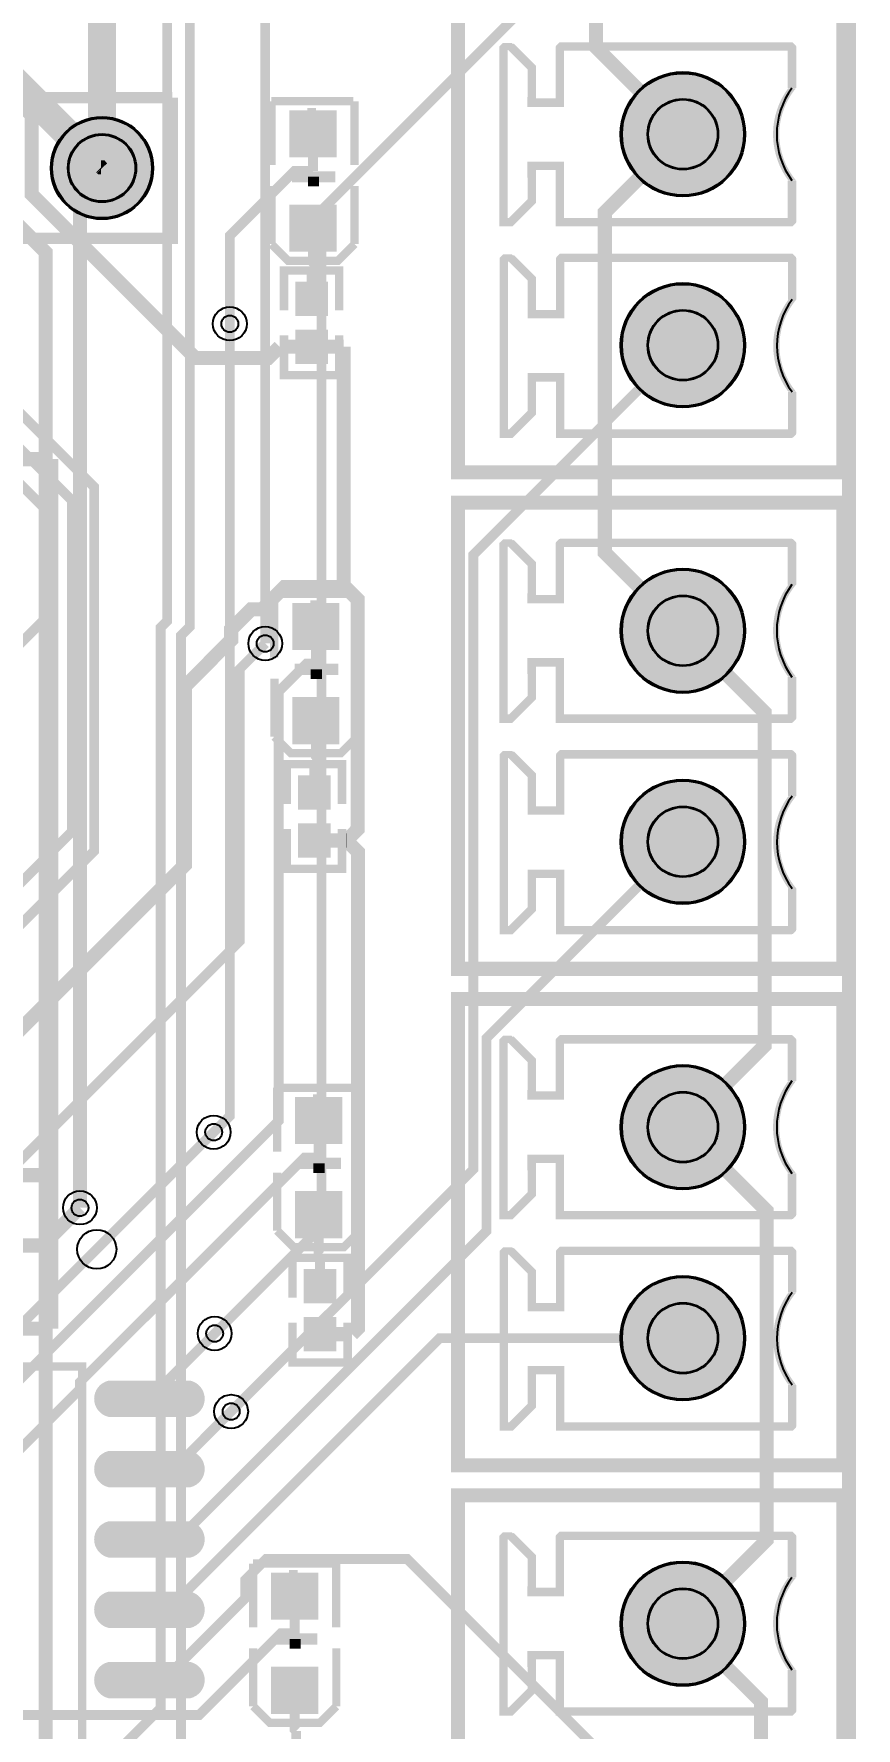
# Model space of a CAD drawing. Header units: millimetres. Extents: x -4 to 157, y 41 to 137.
# Drawn here: x 141.82 to 156.67, y 90.27 to 120.86 of the extents above; entities that cross this region are included whole.
import ezdxf

# ---------------------------------------------------------------- set-up
doc = ezdxf.new("R2010")
doc.units = ezdxf.units.MM
for name, color, linetype, true_color in [('BoardOutLine', 7, 'Continuous', 0xff00ff), ('BottomLayer', 7, 'Continuous', 0x0000ff), ('BottomSolderMaskLayer', 7, 'Continuous', 0xaa00ff), ('Document', 7, 'Continuous', 0xffffff), ('Hole', 7, 'Continuous', 0x222222), ('Multi-Layer', 7, 'Continuous', 0xc0c0c0), ('TopLayer', 7, 'Continuous', 0xff0000), ('TopPasteMaskLayer', 7, 'Continuous', 0x808080), ('TopSilkLayer', 7, 'Continuous', 0xffcc00), ('TopSolderMaskLayer', 7, 'Continuous', 0x800080)]:
    doc.layers.add(name, color=color, linetype=linetype, true_color=true_color)

msp = doc.modelspace()

# ---------------------------------------------------------------- hatches: boundary and pattern name
at = {"layer": 'BottomSolderMaskLayer'}
for points in [[(152.418, 119.051, 1), (154.669, 119.051, 1)], [(142.128, 118.44, 1), (143.979, 118.44, 1)], [(152.418, 115.241, 1), (154.669, 115.241, 1)], [(152.418, 110.085, 1), (154.669, 110.085, 1)], [(152.418, 106.275, 1), (154.669, 106.275, 1)], [(152.418, 101.12, 1), (154.669, 101.12, 1)], [(152.418, 97.31, 1), (154.669, 97.31, 1)], [(152.418, 92.154, 1), (154.669, 92.154, 1)]]:
    msp.add_hatch(color=256, dxfattribs=at).paths.add_polyline_path(points)
at = {"layer": 'Document'}
for points in [[(155.583, 120.641), (155.583, 120.651), (155.523, 120.711), (151.313, 120.711), (151.253, 120.651), (151.253, 119.691), (150.873, 119.691), (150.873, 120.281), (150.453, 120.701), (150.293, 120.701), (150.233, 120.641), (150.233, 119.051), (150.373, 119.051), (150.373, 120.571), (150.403, 120.571), (150.403, 120.571), (150.743, 120.231), (150.743, 119.611), (150.803, 119.551), (151.323, 119.551), (151.393, 119.621), (151.393, 120.571), (155.583, 120.571)], [(155.583, 119.891), (155.443, 119.891), (155.443, 120.561), (155.583, 120.561), (155.583, 119.891)], [(155.583, 119.881), (155.551, 119.841), (155.521, 119.799), (155.492, 119.757), (155.465, 119.713), (155.44, 119.668), (155.416, 119.622), (155.394, 119.576), (155.375, 119.528), (155.357, 119.48), (155.341, 119.431), (155.327, 119.382), (155.315, 119.332), (155.304, 119.281), (155.296, 119.23), (155.29, 119.179), (155.286, 119.128), (155.284, 119.077), (155.284, 119.025), (155.286, 118.974), (155.29, 118.922), (155.296, 118.871), (155.304, 118.821), (155.315, 118.77), (155.327, 118.72), (155.341, 118.671), (155.357, 118.622), (155.375, 118.574), (155.394, 118.526), (155.416, 118.479), (155.44, 118.434), (155.465, 118.389), (155.492, 118.345), (155.521, 118.303), (155.551, 118.261), (155.583, 118.221), (155.443, 118.221), (155.412, 118.265), (155.383, 118.31), (155.355, 118.356), (155.329, 118.403), (155.305, 118.452), (155.283, 118.501), (155.263, 118.551), (155.245, 118.601), (155.229, 118.653), (155.214, 118.704), (155.202, 118.757), (155.192, 118.81), (155.183, 118.863), (155.177, 118.916), (155.173, 118.97), (155.171, 119.024), (155.171, 119.078), (155.173, 119.132), (155.177, 119.185), (155.183, 119.239), (155.192, 119.292), (155.202, 119.345), (155.214, 119.397), (155.229, 119.449), (155.245, 119.5), (155.263, 119.551), (155.283, 119.601), (155.305, 119.65), (155.329, 119.698), (155.355, 119.746), (155.383, 119.792), (155.412, 119.837), (155.443, 119.881)], [(146.761, 118.867), (146.761, 119.528), (146.914, 119.528), (146.914, 118.867)], [(147.138, 119.142), (146.478, 119.142), (146.478, 119.295), (147.138, 119.295)], [(155.583, 117.461), (155.583, 117.451), (155.523, 117.391), (151.313, 117.391), (151.253, 117.451), (151.253, 118.411), (150.873, 118.411), (150.873, 117.821), (150.453, 117.401), (150.293, 117.401), (150.233, 117.461), (150.233, 119.051), (150.373, 119.051), (150.373, 117.531), (150.403, 117.531), (150.403, 117.531), (150.743, 117.871), (150.743, 118.491), (150.803, 118.551), (151.323, 118.551), (151.393, 118.481), (151.393, 117.531), (155.583, 117.531)], [(155.583, 118.211), (155.443, 118.211), (155.443, 117.541), (155.583, 117.541), (155.583, 118.211)], [(146.813, 117.013), (146.813, 117.674), (146.966, 117.674), (146.966, 117.013)], [(155.586, 116.822), (155.586, 116.832), (155.526, 116.892), (151.316, 116.892), (151.256, 116.832), (151.256, 115.872), (150.876, 115.872), (150.876, 116.462), (150.456, 116.882), (150.296, 116.882), (150.236, 116.822), (150.236, 115.232), (150.376, 115.232), (150.376, 116.752), (150.406, 116.752), (150.406, 116.752), (150.746, 116.412), (150.746, 115.792), (150.806, 115.732), (151.326, 115.732), (151.396, 115.802), (151.396, 116.752), (155.586, 116.752)], [(155.586, 116.072), (155.446, 116.072), (155.446, 116.742), (155.586, 116.742), (155.586, 116.072)], [(155.586, 116.062), (155.554, 116.021), (155.524, 115.98), (155.495, 115.937), (155.468, 115.893), (155.443, 115.849), (155.419, 115.803), (155.398, 115.756), (155.378, 115.709), (155.36, 115.661), (155.344, 115.612), (155.33, 115.562), (155.318, 115.512), (155.308, 115.462), (155.299, 115.411), (155.293, 115.36), (155.289, 115.309), (155.287, 115.257), (155.287, 115.206), (155.289, 115.154), (155.293, 115.103), (155.299, 115.052), (155.308, 115.001), (155.318, 114.951), (155.33, 114.901), (155.344, 114.851), (155.36, 114.802), (155.378, 114.754), (155.398, 114.707), (155.419, 114.66), (155.443, 114.614), (155.468, 114.57), (155.495, 114.526), (155.524, 114.483), (155.554, 114.442), (155.586, 114.402), (155.446, 114.402), (155.415, 114.446), (155.386, 114.491), (155.358, 114.537), (155.333, 114.584), (155.309, 114.632), (155.286, 114.681), (155.266, 114.731), (155.248, 114.782), (155.232, 114.833), (155.217, 114.885), (155.205, 114.938), (155.195, 114.99), (155.187, 115.044), (155.18, 115.097), (155.176, 115.151), (155.174, 115.205), (155.174, 115.258), (155.176, 115.312), (155.18, 115.366), (155.187, 115.419), (155.195, 115.473), (155.205, 115.525), (155.217, 115.578), (155.232, 115.63), (155.248, 115.681), (155.266, 115.732), (155.286, 115.782), (155.309, 115.831), (155.333, 115.879), (155.358, 115.926), (155.386, 115.972), (155.415, 116.018), (155.446, 116.062)], [(155.586, 113.642), (155.586, 113.631), (155.526, 113.572), (151.316, 113.572), (151.256, 113.631), (151.256, 114.591), (150.876, 114.591), (150.876, 114.001), (150.456, 113.581), (150.296, 113.581), (150.236, 113.642), (150.236, 115.231), (150.376, 115.232), (150.376, 113.711), (150.406, 113.711), (150.406, 113.711), (150.746, 114.051), (150.746, 114.672), (150.806, 114.731), (151.326, 114.731), (151.396, 114.661), (151.396, 113.711), (155.586, 113.711)], [(155.586, 114.391), (155.446, 114.391), (155.446, 113.721), (155.586, 113.721), (155.586, 114.391)], [(155.583, 111.675), (155.583, 111.685), (155.523, 111.745), (151.313, 111.745), (151.253, 111.685), (151.253, 110.725), (150.873, 110.725), (150.873, 111.315), (150.453, 111.735), (150.293, 111.735), (150.233, 111.675), (150.233, 110.085), (150.373, 110.085), (150.373, 111.605), (150.403, 111.605), (150.403, 111.605), (150.743, 111.265), (150.743, 110.645), (150.803, 110.585), (151.323, 110.585), (151.393, 110.655), (151.393, 111.605), (155.583, 111.605)], [(155.583, 110.925), (155.443, 110.925), (155.443, 111.595), (155.583, 111.595), (155.583, 110.925)], [(155.583, 110.915), (155.551, 110.875), (155.521, 110.834), (155.492, 110.791), (155.465, 110.747), (155.44, 110.703), (155.416, 110.657), (155.394, 110.61), (155.375, 110.563), (155.357, 110.514), (155.341, 110.466), (155.327, 110.416), (155.315, 110.366), (155.304, 110.316), (155.296, 110.265), (155.29, 110.214), (155.286, 110.163), (155.284, 110.111), (155.284, 110.06), (155.286, 110.008), (155.29, 109.957), (155.296, 109.906), (155.304, 109.855), (155.315, 109.805), (155.327, 109.755), (155.341, 109.705), (155.357, 109.656), (155.375, 109.608), (155.394, 109.561), (155.416, 109.514), (155.44, 109.468), (155.465, 109.423), (155.492, 109.38), (155.521, 109.337), (155.551, 109.296), (155.583, 109.255), (155.443, 109.255), (155.412, 109.299), (155.383, 109.344), (155.355, 109.391), (155.329, 109.438), (155.305, 109.486), (155.283, 109.535), (155.263, 109.585), (155.245, 109.636), (155.229, 109.687), (155.214, 109.739), (155.202, 109.791), (155.192, 109.844), (155.183, 109.898), (155.177, 109.951), (155.173, 110.005), (155.171, 110.058), (155.171, 110.112), (155.173, 110.166), (155.177, 110.22), (155.183, 110.273), (155.192, 110.326), (155.202, 110.379), (155.214, 110.432), (155.229, 110.484), (155.245, 110.535), (155.263, 110.586), (155.283, 110.636), (155.305, 110.685), (155.329, 110.733), (155.355, 110.78), (155.383, 110.826), (155.412, 110.871), (155.443, 110.915)], [(146.812, 109.972), (146.812, 110.632), (146.965, 110.632), (146.965, 109.972)], [(147.189, 110.247), (146.529, 110.247), (146.529, 110.4), (147.189, 110.4)], [(155.583, 108.495), (155.583, 108.485), (155.523, 108.425), (151.313, 108.425), (151.253, 108.485), (151.253, 109.445), (150.873, 109.445), (150.873, 108.855), (150.453, 108.435), (150.293, 108.435), (150.233, 108.495), (150.233, 110.085), (150.373, 110.085), (150.373, 108.565), (150.403, 108.565), (150.403, 108.565), (150.743, 108.905), (150.743, 109.525), (150.803, 109.585), (151.323, 109.585), (151.393, 109.515), (151.393, 108.565), (155.583, 108.565)], [(155.583, 109.245), (155.443, 109.245), (155.443, 108.575), (155.583, 108.575), (155.583, 109.245)], [(146.864, 108.118), (146.864, 108.779), (147.017, 108.779), (147.017, 108.118)], [(155.586, 107.856), (155.586, 107.866), (155.526, 107.926), (151.316, 107.926), (151.256, 107.866), (151.256, 106.906), (150.876, 106.906), (150.876, 107.496), (150.456, 107.916), (150.296, 107.916), (150.236, 107.856), (150.236, 106.266), (150.376, 106.266), (150.376, 107.786), (150.406, 107.786), (150.406, 107.786), (150.746, 107.446), (150.746, 106.826), (150.806, 106.766), (151.326, 106.766), (151.396, 106.836), (151.396, 107.786), (155.586, 107.786)], [(155.586, 107.106), (155.446, 107.106), (155.446, 107.776), (155.586, 107.776), (155.586, 107.106)], [(155.586, 107.096), (155.554, 107.056), (155.524, 107.014), (155.495, 106.972), (155.468, 106.928), (155.443, 106.883), (155.419, 106.837), (155.398, 106.791), (155.378, 106.743), (155.36, 106.695), (155.344, 106.646), (155.33, 106.597), (155.318, 106.547), (155.308, 106.496), (155.299, 106.446), (155.293, 106.394), (155.289, 106.343), (155.287, 106.292), (155.287, 106.24), (155.289, 106.189), (155.293, 106.138), (155.299, 106.087), (155.308, 106.036), (155.318, 105.985), (155.33, 105.935), (155.344, 105.886), (155.36, 105.837), (155.378, 105.789), (155.398, 105.741), (155.419, 105.695), (155.443, 105.649), (155.468, 105.604), (155.495, 105.56), (155.524, 105.518), (155.554, 105.476), (155.586, 105.436), (155.446, 105.436), (155.415, 105.48), (155.386, 105.525), (155.358, 105.571), (155.333, 105.619), (155.309, 105.667), (155.286, 105.716), (155.266, 105.766), (155.248, 105.817), (155.232, 105.868), (155.217, 105.92), (155.205, 105.972), (155.195, 106.025), (155.187, 106.078), (155.18, 106.132), (155.176, 106.185), (155.174, 106.239), (155.174, 106.293), (155.176, 106.347), (155.18, 106.4), (155.187, 106.454), (155.195, 106.507), (155.205, 106.56), (155.217, 106.612), (155.232, 106.664), (155.248, 106.716), (155.266, 106.766), (155.286, 106.816), (155.309, 106.865), (155.333, 106.914), (155.358, 106.961), (155.386, 107.007), (155.415, 107.052), (155.446, 107.096)], [(155.586, 104.676), (155.586, 104.666), (155.526, 104.606), (151.316, 104.606), (151.256, 104.666), (151.256, 105.626), (150.876, 105.626), (150.876, 105.036), (150.456, 104.616), (150.296, 104.616), (150.236, 104.676), (150.236, 106.266), (150.376, 106.266), (150.376, 104.746), (150.406, 104.746), (150.406, 104.746), (150.746, 105.086), (150.746, 105.706), (150.806, 105.766), (151.326, 105.766), (151.396, 105.696), (151.396, 104.746), (155.586, 104.746)], [(155.586, 105.426), (155.446, 105.426), (155.446, 104.756), (155.586, 104.756), (155.586, 105.426)], [(155.583, 102.71), (155.583, 102.72), (155.523, 102.78), (151.313, 102.78), (151.253, 102.72), (151.253, 101.76), (150.873, 101.76), (150.873, 102.35), (150.453, 102.77), (150.293, 102.77), (150.233, 102.71), (150.233, 101.12), (150.373, 101.12), (150.373, 102.64), (150.403, 102.64), (150.403, 102.64), (150.743, 102.3), (150.743, 101.68), (150.803, 101.62), (151.323, 101.62), (151.393, 101.69), (151.393, 102.64), (155.583, 102.64)], [(155.583, 101.96), (155.443, 101.96), (155.443, 102.63), (155.583, 102.63), (155.583, 101.96)], [(155.583, 101.95), (155.551, 101.91), (155.521, 101.868), (155.492, 101.826), (155.465, 101.782), (155.44, 101.737), (155.416, 101.691), (155.394, 101.645), (155.375, 101.597), (155.357, 101.549), (155.341, 101.5), (155.327, 101.451), (155.315, 101.401), (155.304, 101.35), (155.296, 101.299), (155.29, 101.248), (155.286, 101.197), (155.284, 101.146), (155.284, 101.094), (155.286, 101.043), (155.29, 100.992), (155.296, 100.94), (155.304, 100.89), (155.315, 100.839), (155.327, 100.789), (155.341, 100.74), (155.357, 100.691), (155.375, 100.643), (155.394, 100.595), (155.416, 100.549), (155.44, 100.503), (155.465, 100.458), (155.492, 100.414), (155.521, 100.372), (155.551, 100.33), (155.583, 100.29), (155.443, 100.29), (155.412, 100.334), (155.383, 100.379), (155.355, 100.425), (155.329, 100.473), (155.305, 100.521), (155.283, 100.57), (155.263, 100.62), (155.245, 100.67), (155.229, 100.722), (155.214, 100.774), (155.202, 100.826), (155.192, 100.879), (155.183, 100.932), (155.177, 100.986), (155.173, 101.039), (155.171, 101.093), (155.171, 101.147), (155.173, 101.201), (155.177, 101.254), (155.183, 101.308), (155.192, 101.361), (155.202, 101.414), (155.214, 101.466), (155.229, 101.518), (155.245, 101.57), (155.263, 101.62), (155.283, 101.67), (155.305, 101.719), (155.329, 101.767), (155.355, 101.815), (155.383, 101.861), (155.412, 101.906), (155.443, 101.95)], [(146.863, 101.052), (146.863, 101.712), (147.015, 101.712), (147.015, 101.052)], [(147.24, 101.327), (146.579, 101.327), (146.579, 101.479), (147.24, 101.479)], [(155.583, 99.53), (155.583, 99.52), (155.523, 99.46), (151.313, 99.46), (151.253, 99.52), (151.253, 100.48), (150.873, 100.48), (150.873, 99.89), (150.453, 99.47), (150.293, 99.47), (150.233, 99.53), (150.233, 101.12), (150.373, 101.12), (150.373, 99.6), (150.403, 99.6), (150.403, 99.6), (150.743, 99.94), (150.743, 100.56), (150.803, 100.62), (151.323, 100.62), (151.393, 100.55), (151.393, 99.6), (155.583, 99.6)], [(155.583, 100.28), (155.443, 100.28), (155.443, 99.61), (155.583, 99.61), (155.583, 100.28)], [(146.915, 99.198), (146.915, 99.858), (147.067, 99.858), (147.067, 99.198)], [(155.586, 98.891), (155.586, 98.901), (155.526, 98.961), (151.316, 98.961), (151.256, 98.901), (151.256, 97.941), (150.876, 97.941), (150.876, 98.531), (150.456, 98.951), (150.296, 98.951), (150.236, 98.891), (150.236, 97.301), (150.376, 97.301), (150.376, 98.821), (150.406, 98.821), (150.406, 98.821), (150.746, 98.481), (150.746, 97.861), (150.806, 97.801), (151.326, 97.801), (151.396, 97.871), (151.396, 98.821), (155.586, 98.821)], [(155.586, 98.141), (155.446, 98.141), (155.446, 98.811), (155.586, 98.811), (155.586, 98.141)], [(155.586, 98.131), (155.554, 98.09), (155.524, 98.049), (155.495, 98.006), (155.468, 97.963), (155.443, 97.918), (155.419, 97.872), (155.398, 97.825), (155.378, 97.778), (155.36, 97.73), (155.344, 97.681), (155.33, 97.631), (155.318, 97.581), (155.308, 97.531), (155.299, 97.48), (155.293, 97.429), (155.289, 97.378), (155.287, 97.326), (155.287, 97.275), (155.289, 97.224), (155.293, 97.172), (155.299, 97.121), (155.308, 97.07), (155.318, 97.02), (155.33, 96.97), (155.344, 96.92), (155.36, 96.872), (155.378, 96.823), (155.398, 96.776), (155.419, 96.729), (155.443, 96.684), (155.468, 96.639), (155.495, 96.595), (155.524, 96.552), (155.554, 96.511), (155.586, 96.471), (155.446, 96.471), (155.415, 96.515), (155.386, 96.56), (155.358, 96.606), (155.333, 96.653), (155.309, 96.701), (155.286, 96.751), (155.266, 96.8), (155.248, 96.851), (155.232, 96.902), (155.217, 96.954), (155.205, 97.007), (155.195, 97.06), (155.187, 97.113), (155.18, 97.166), (155.176, 97.22), (155.174, 97.274), (155.174, 97.328), (155.176, 97.381), (155.18, 97.435), (155.187, 97.489), (155.195, 97.542), (155.205, 97.595), (155.217, 97.647), (155.232, 97.699), (155.248, 97.75), (155.266, 97.801), (155.286, 97.851), (155.309, 97.9), (155.333, 97.948), (155.358, 97.995), (155.386, 98.042), (155.415, 98.087), (155.446, 98.131)], [(155.586, 95.711), (155.586, 95.701), (155.526, 95.641), (151.316, 95.641), (151.256, 95.701), (151.256, 96.661), (150.876, 96.661), (150.876, 96.071), (150.456, 95.651), (150.296, 95.651), (150.236, 95.711), (150.236, 97.301), (150.376, 97.301), (150.376, 95.781), (150.406, 95.781), (150.406, 95.781), (150.746, 96.121), (150.746, 96.741), (150.806, 96.801), (151.326, 96.801), (151.396, 96.731), (151.396, 95.781), (155.586, 95.781)], [(155.586, 96.461), (155.446, 96.461), (155.446, 95.791), (155.586, 95.791), (155.586, 96.461)], [(155.583, 93.745), (155.583, 93.755), (155.523, 93.815), (151.313, 93.815), (151.253, 93.755), (151.253, 92.795), (150.873, 92.795), (150.873, 93.385), (150.453, 93.805), (150.293, 93.805), (150.233, 93.745), (150.233, 92.155), (150.373, 92.155), (150.373, 93.675), (150.403, 93.675), (150.403, 93.675), (150.743, 93.335), (150.743, 92.715), (150.803, 92.655), (151.323, 92.655), (151.393, 92.725), (151.393, 93.675), (155.583, 93.675)], [(155.583, 92.995), (155.443, 92.995), (155.443, 93.665), (155.583, 93.665), (155.583, 92.995)], [(146.431, 92.461), (146.431, 93.122), (146.584, 93.122), (146.584, 92.461)], [(146.808, 92.736), (146.148, 92.736), (146.148, 92.889), (146.808, 92.889)], [(155.583, 92.985), (155.551, 92.944), (155.521, 92.903), (155.492, 92.86), (155.465, 92.816), (155.44, 92.772), (155.416, 92.726), (155.394, 92.679), (155.375, 92.632), (155.357, 92.584), (155.341, 92.535), (155.327, 92.485), (155.315, 92.435), (155.304, 92.385), (155.296, 92.334), (155.29, 92.283), (155.286, 92.232), (155.284, 92.18), (155.284, 92.129), (155.286, 92.077), (155.29, 92.026), (155.296, 91.975), (155.304, 91.924), (155.315, 91.874), (155.327, 91.824), (155.341, 91.774), (155.357, 91.725), (155.375, 91.677), (155.394, 91.63), (155.416, 91.583), (155.44, 91.537), (155.465, 91.493), (155.492, 91.449), (155.521, 91.406), (155.551, 91.365), (155.583, 91.325), (155.443, 91.325), (155.412, 91.369), (155.383, 91.414), (155.355, 91.46), (155.329, 91.507), (155.305, 91.555), (155.283, 91.604), (155.263, 91.654), (155.245, 91.705), (155.229, 91.756), (155.214, 91.808), (155.202, 91.861), (155.192, 91.913), (155.183, 91.967), (155.177, 92.02), (155.173, 92.074), (155.171, 92.128), (155.171, 92.181), (155.173, 92.235), (155.177, 92.289), (155.183, 92.342), (155.192, 92.396), (155.202, 92.448), (155.214, 92.501), (155.229, 92.553), (155.245, 92.604), (155.263, 92.655), (155.283, 92.705), (155.305, 92.754), (155.329, 92.802), (155.355, 92.849), (155.383, 92.895), (155.412, 92.941), (155.443, 92.985)], [(155.583, 90.565), (155.583, 90.554), (155.523, 90.495), (151.313, 90.495), (151.253, 90.554), (151.253, 91.514), (150.873, 91.514), (150.873, 90.924), (150.453, 90.504), (150.293, 90.504), (150.233, 90.565), (150.233, 92.154), (150.373, 92.155), (150.373, 90.634), (150.403, 90.634), (150.403, 90.634), (150.743, 90.974), (150.743, 91.594), (150.803, 91.654), (151.323, 91.654), (151.393, 91.584), (151.393, 90.634), (155.583, 90.634)], [(146.483, 90.608), (146.483, 91.268), (146.636, 91.268), (146.636, 90.608)], [(155.583, 91.314), (155.443, 91.314), (155.443, 90.644), (155.583, 90.644), (155.583, 91.314)]]:
    msp.add_hatch(color=256, dxfattribs=at).paths.add_polyline_path(points)
at = {"layer": 'Multi-Layer'}
for points in [[(152.443, 119.051, 1), (154.643, 119.051, 1)], [(142.153, 118.44, 1), (143.953, 118.44, 1)], [(152.443, 115.241, 1), (154.643, 115.241, 1)], [(152.443, 110.085, 1), (154.643, 110.085, 1)], [(152.443, 106.275, 1), (154.643, 106.275, 1)], [(152.443, 101.12, 1), (154.643, 101.12, 1)], [(152.443, 97.31, 1), (154.643, 97.31, 1)], [(152.443, 92.154, 1), (154.643, 92.154, 1)]]:
    msp.add_hatch(color=256, dxfattribs=at).paths.add_polyline_path(points)
at = {"layer": 'TopLayer'}
for points in [[(147.263, 118.658), (146.463, 118.658), (146.463, 119.458), (147.263, 119.458)], [(147.263, 116.956), (146.463, 116.956), (146.463, 117.756), (147.263, 117.756)], [(147.108, 115.796), (146.568, 115.796), (146.568, 116.362), (147.108, 116.362)], [(147.108, 115.496), (146.568, 115.496), (146.568, 114.931), (147.108, 114.931)], [(147.314, 109.763), (146.514, 109.763), (146.514, 110.563), (147.314, 110.563)], [(147.314, 108.061), (146.514, 108.061), (146.514, 108.861), (147.314, 108.861)], [(147.158, 106.881), (146.618, 106.881), (146.618, 107.447), (147.158, 107.447)], [(147.158, 106.581), (146.618, 106.581), (146.618, 106.015), (147.158, 106.015)], [(147.365, 100.842), (146.565, 100.842), (146.565, 101.642), (147.365, 101.642)], [(147.365, 99.14), (146.565, 99.14), (146.565, 99.94), (147.365, 99.94)], [(147.26, 97.966), (146.72, 97.966), (146.72, 98.531), (147.26, 98.531)], [(147.26, 97.666), (146.72, 97.666), (146.72, 97.1), (147.26, 97.1)], [(144.594, 96.516, -0.785398), (144.594, 95.914), (143.225, 95.914, -0.785398), (143.225, 96.516)], [(144.594, 95.246, -0.785398), (144.594, 94.644), (143.225, 94.644, -0.785398), (143.225, 95.246)], [(144.594, 93.976, -0.785398), (144.594, 93.374), (143.225, 93.374, -0.785398), (143.225, 93.976)], [(146.933, 92.252), (146.133, 92.252), (146.133, 93.052), (146.933, 93.052)], [(144.594, 92.706, -0.785398), (144.594, 92.104), (143.225, 92.104, -0.785398), (143.225, 92.706)], [(144.594, 91.436, -0.785398), (144.594, 90.834), (143.225, 90.834, -0.785398), (143.225, 91.436)], [(146.933, 90.55), (146.133, 90.55), (146.133, 91.35), (146.933, 91.35)]]:
    msp.add_hatch(color=256, dxfattribs=at).paths.add_polyline_path(points)
at = {"layer": 'TopPasteMaskLayer'}
for points in [[(147.263, 118.658), (146.463, 118.658), (146.463, 119.458), (147.263, 119.458)], [(147.263, 116.956), (146.463, 116.956), (146.463, 117.756), (147.263, 117.756)], [(147.068, 115.781), (146.608, 115.781), (146.568, 115.821), (146.568, 116.322), (146.608, 116.362), (147.068, 116.362), (147.108, 116.322), (147.108, 115.821)], [(147.068, 115.511), (146.608, 115.511), (146.568, 115.471), (146.568, 114.971), (146.608, 114.931), (147.068, 114.931), (147.108, 114.971), (147.108, 115.471)], [(147.314, 109.763), (146.514, 109.763), (146.514, 110.563), (147.314, 110.563)], [(147.314, 108.061), (146.514, 108.061), (146.514, 108.861), (147.314, 108.861)], [(147.118, 106.866), (146.658, 106.866), (146.618, 106.906), (146.618, 107.407), (146.658, 107.447), (147.118, 107.447), (147.158, 107.407), (147.158, 106.906)], [(147.118, 106.596), (146.658, 106.596), (146.618, 106.556), (146.618, 106.055), (146.658, 106.015), (147.118, 106.015), (147.158, 106.055), (147.158, 106.556)], [(147.365, 100.842), (146.565, 100.842), (146.565, 101.642), (147.365, 101.642)], [(147.365, 99.14), (146.565, 99.14), (146.565, 99.94), (147.365, 99.94)], [(147.22, 97.951), (146.76, 97.951), (146.72, 97.991), (146.72, 98.491), (146.76, 98.531), (147.22, 98.531), (147.26, 98.491), (147.26, 97.991)], [(147.22, 97.681), (146.76, 97.681), (146.72, 97.641), (146.72, 97.14), (146.76, 97.1), (147.22, 97.1), (147.26, 97.14), (147.26, 97.641)], [(144.594, 96.516, -0.785398), (144.594, 95.914), (143.225, 95.914, -0.785398), (143.225, 96.516)], [(144.594, 95.246, -0.785398), (144.594, 94.644), (143.225, 94.644, -0.785398), (143.225, 95.246)], [(144.594, 93.976, -0.785398), (144.594, 93.374), (143.225, 93.374, -0.785398), (143.225, 93.976)], [(146.933, 92.252), (146.133, 92.252), (146.133, 93.052), (146.933, 93.052)], [(144.594, 92.706, -0.785398), (144.594, 92.104), (143.225, 92.104, -0.785398), (143.225, 92.706)], [(144.594, 91.436, -0.785398), (144.594, 90.834), (143.225, 90.834, -0.785398), (143.225, 91.436)], [(146.933, 90.55), (146.133, 90.55), (146.133, 91.35), (146.933, 91.35)]]:
    msp.add_hatch(color=256, dxfattribs=at).paths.add_polyline_path(points)
at = {"layer": 'TopSolderMaskLayer'}
for points in [[(152.418, 119.051, 1), (154.669, 119.051, 1)], [(142.128, 118.44, 1), (143.979, 118.44, 1)], [(147.288, 118.632), (146.438, 118.632), (146.438, 119.483), (147.288, 119.483)], [(147.288, 116.93), (146.438, 116.93), (146.438, 117.781), (147.288, 117.781)], [(147.132, 115.77), (146.543, 115.77), (146.543, 116.389), (147.132, 116.389)], [(152.418, 115.241, 1), (154.669, 115.241, 1)], [(147.132, 115.523), (146.543, 115.523), (146.543, 114.904), (147.132, 114.904)], [(152.418, 110.085, 1), (154.669, 110.085, 1)], [(147.339, 109.737), (146.488, 109.737), (146.488, 110.588), (147.339, 110.588)], [(147.339, 108.035), (146.488, 108.035), (146.488, 108.886), (147.339, 108.886)], [(147.183, 106.854), (146.594, 106.854), (146.594, 107.473), (147.183, 107.473)], [(152.418, 106.275, 1), (154.669, 106.275, 1)], [(147.183, 106.608), (146.594, 106.608), (146.594, 105.989), (147.183, 105.989)], [(152.418, 101.12, 1), (154.669, 101.12, 1)], [(147.39, 100.817), (146.539, 100.817), (146.539, 101.667), (147.39, 101.667)], [(147.39, 99.115), (146.539, 99.115), (146.539, 99.966), (147.39, 99.966)], [(147.284, 97.939), (146.696, 97.939), (146.696, 98.558), (147.284, 98.558)], [(152.418, 97.31, 1), (154.669, 97.31, 1)], [(147.284, 97.692), (146.696, 97.692), (146.696, 97.073), (147.284, 97.073)], [(144.651, 96.542, -0.785398), (144.651, 95.889), (143.167, 95.889, -0.785398), (143.167, 96.542)], [(144.651, 95.272, -0.785398), (144.651, 94.619), (143.167, 94.619, -0.785398), (143.167, 95.272)], [(144.651, 94.002, -0.785398), (144.651, 93.349), (143.167, 93.349, -0.785398), (143.167, 94.002)], [(146.958, 92.226), (146.107, 92.226), (146.107, 93.077), (146.958, 93.077)], [(152.418, 92.154, 1), (154.669, 92.154, 1)], [(144.651, 92.732, -0.785398), (144.651, 92.079), (143.167, 92.079, -0.785398), (143.167, 92.732)], [(144.651, 91.462, -0.785398), (144.651, 90.809), (143.167, 90.809, -0.785398), (143.167, 91.462)], [(146.958, 90.525), (146.107, 90.525), (146.107, 91.375), (146.958, 91.375)]]:
    msp.add_hatch(color=256, dxfattribs=at).paths.add_polyline_path(points)

# ---------------------------------------------------------------- linework, layer by layer
at = {"layer": 'BoardOutLine', "const_width": 0.254}
msp.add_lwpolyline([(100.543, 129.052), (100.543, 136.552), (-3.457, 136.552), (-3.457, 41.552), (156.543, 41.552), (156.543, 136.552), (125.543, 136.552), (125.543, 129.052), (100.543, 129.052)], close=True, dxfattribs=at)
at = {"layer": 'BottomLayer'}
for points, const_width in [([(138.125, 133.299), (139.515, 134.689), (142.528, 134.689), (143.932, 133.285), (143.932, 126.124), (144.23, 125.826), (144.23, 110.261), (144.113, 110.144), (144.113, 90.629), (142.439, 88.955)], 0.178), ([(144.509, 126.772), (144.638, 126.643), (144.638, 110.158), (144.478, 109.999), (144.478, 86.87), (147.57, 83.778)], 0.178), ([(145.639, 126.389), (146, 126.027), (146, 109.855)], 0.178), ([(153.543, 124.206), (147.015, 117.678), (147.015, 99.322), (145.087, 97.394)], 0.178), ([(143.053, 118.44), (143.053, 122.581)], 0.508), ([(143.053, 118.44), (143.053, 122.581)], 0.254), ([(88.239, 114.198), (94.031, 108.406), (124.485, 108.406), (136.525, 120.446), (141.046, 120.446), (143.053, 118.439)], 0.508), ([(88.239, 114.198), (94.03, 108.406), (124.485, 108.406), (136.525, 120.446), (141.046, 120.446), (143.037, 118.455)], 0.254), ([(153.543, 70.229), (155.253, 71.938), (155.253, 74.894), (141.805, 88.342), (141.805, 89.346), (142.037, 89.578), (142.037, 116.917), (140.513, 118.44)], 0.254), ([(142.654, 99.665), (142.654, 118.041), (143.053, 118.44)], 0.254), ([(143.037, 118.455), (143.039, 118.455), (143.053, 118.44)], 0.254), ([(143.037, 118.455), (143.053, 118.439)], 0.254), ([(145.36, 115.629), (145.36, 101.32), (145.07, 101.029)], 0.178), ([(153.543, 115.241), (149.757, 111.454), (149.757, 100.358), (145.384, 95.986)], 0.178), ([(153.543, 110.085), (155.021, 108.608), (155.021, 102.597), (153.543, 101.12)], 0.254), ([(153.543, 92.154), (155.055, 93.666), (155.055, 99.609), (153.543, 101.12)], 0.254), ([(153.543, 83.189), (154.954, 84.6), (154.954, 90.744), (153.543, 92.154)], 0.254)]:
    msp.add_lwpolyline(points, dxfattribs=dict(at, const_width=const_width))
at = {"layer": 'BottomSolderMaskLayer'}
for centre, radius in [((153.543, 119.051), 1.125), ((153.543, 119.051), 0.639), ((143.053, 118.44), 0.925), ((143.053, 118.44), 0.617), ((153.543, 115.241), 1.125), ((153.543, 115.241), 0.639), ((153.543, 110.085), 1.125), ((153.543, 110.085), 0.639), ((153.543, 106.275), 1.125), ((153.543, 106.275), 0.639), ((153.543, 101.12), 1.125), ((153.543, 101.12), 0.639), ((153.543, 97.31), 1.125), ((153.543, 97.31), 0.639), ((153.543, 92.154), 1.125), ((153.543, 92.155), 0.639)]:
    msp.add_circle(centre, radius, dxfattribs=at)
at = {"layer": 'Hole'}
for centre in [(145.361, 115.629), (146, 109.855), (145.07, 101.029), (142.654, 99.665), (145.087, 97.394), (145.384, 95.985)]:
    msp.add_circle(centre, 0.152, dxfattribs=at)
at = {"layer": 'Multi-Layer'}
for centre, radius in [((153.543, 119.051), 1.1), ((153.543, 119.051), 0.625), ((143.053, 118.44), 0.9), ((143.053, 118.44), 0.6), ((153.543, 115.241), 1.1), ((145.361, 115.629), 0.305), ((153.543, 115.241), 0.625), ((153.543, 110.085), 1.1), ((153.543, 110.085), 0.625), ((146, 109.855), 0.305), ((153.543, 106.275), 1.1), ((153.543, 106.275), 0.625), ((153.543, 101.12), 1.1), ((153.543, 101.12), 0.625), ((145.07, 101.029), 0.305), ((142.654, 99.665), 0.305), ((153.543, 97.31), 1.1), ((153.543, 97.31), 0.625), ((145.087, 97.394), 0.305), ((145.384, 95.985), 0.305), ((153.543, 92.154), 1.1), ((153.543, 92.155), 0.625)]:
    msp.add_circle(centre, radius, dxfattribs=at)
at = {"layer": 'TopLayer'}
for points, const_width in [([(140.869, 104.064), (142.911, 106.106), (142.911, 112.68), (138.378, 117.213), (137.053, 117.213), (131.969, 122.297), (131.969, 127.146)], 0.178), ([(139.187, 124.022), (139.187, 121.992), (141.783, 119.396), (141.783, 117.966), (144.736, 115.013), (146.058, 115.013), (146.259, 115.214)], 0.254), ([(124.784, 121.594), (124.784, 120.746), (125.48, 120.049), (132.523, 120.049), (136.237, 116.336), (138.612, 116.336), (142.51, 112.438), (142.51, 106.461), (141.383, 105.334), (140.213, 105.334), (139.451, 106.096)], 0.178), ([(153.543, 119.051), (151.975, 120.62), (151.975, 121.355)], 0.254), ([(130.911, 119.243), (134.948, 115.206), (139.104, 115.206), (142.112, 112.198), (142.112, 110.388), (140.869, 109.144)], 0.178), ([(146.863, 119.058), (146.863, 118.387)], 0.178), ([(153.543, 110.085), (152.133, 111.496), (152.133, 117.64), (153.543, 119.051)], 0.254), ([(145.36, 115.629), (145.36, 117.219), (146.528, 118.387), (146.863, 118.387)], 0.178), ([(146.838, 116.633), (146.863, 116.659), (146.863, 117.356)], 0.178), ([(146.838, 116.079), (146.838, 116.633)], 0.178), ([(146.838, 115.214), (146.259, 115.214)], 0.254), ([(146.838, 115.214), (147.417, 115.214)], 0.254), ([(147.417, 115.214), (147.417, 110.873)], 0.254), ([(147.417, 110.873), (146.343, 110.873), (145.94, 110.471), (145.745, 110.471), (145.385, 110.11), (145.385, 109.92), (145.014, 109.55), (145.014, 109.545), (144.548, 109.079), (144.548, 105.855), (141.487, 102.794), (140.444, 102.794), (139.599, 101.949), (139.599, 101.132), (137.89, 99.423)], 0.254), ([(147.417, 110.873), (147.447, 110.873), (147.669, 110.651), (147.669, 106.5), (147.468, 106.298)], 0.254), ([(146.914, 110.163), (146.914, 109.492)], 0.178), ([(146, 109.855), (145.54, 109.396), (145.54, 104.481), (141.188, 100.128), (139.75, 100.128), (139.725, 100.103), (139.725, 98.775), (138.741, 97.791), (138.438, 97.791)], 0.178), ([(138.438, 93.675), (138.683, 93.675), (146.241, 101.234), (146.241, 108.986), (146.747, 109.492), (146.914, 109.492)], 0.178), ([(146.888, 107.718), (146.914, 107.743), (146.914, 108.461)], 0.178), ([(146.888, 107.164), (146.888, 107.718)], 0.178), ([(143.909, 93.675), (144.427, 93.675), (149.997, 99.245), (149.997, 102.729), (153.543, 106.275)], 0.178), ([(146.888, 106.298), (147.462, 106.298)], 0.254), ([(147.462, 106.298), (147.468, 106.298)], 0.254), ([(147.468, 106.298), (147.675, 106.09), (147.675, 97.489), (147.569, 97.383)], 0.254), ([(146.965, 101.242), (146.965, 100.571)], 0.178), ([(138.438, 94.945), (138.986, 94.945), (145.07, 101.029)], 0.178), ([(138.438, 92.405), (138.674, 92.405), (142.651, 96.383), (142.651, 96.514), (146.708, 100.571), (146.965, 100.571)], 0.178), ([(142.654, 99.665), (142.028, 99.038), (142.028, 98.984)], 0.254), ([(146.99, 98.802), (146.965, 98.828), (146.965, 99.54)], 0.178), ([(140.869, 98.984), (142.028, 98.984)], 0.254), ([(146.99, 98.248), (146.99, 98.802)], 0.178), ([(143.909, 96.215), (145.087, 97.394)], 0.178), ([(153.543, 97.31), (149.148, 97.31), (144.243, 92.405), (143.909, 92.405)], 0.178), ([(146.99, 97.383), (147.569, 97.383)], 0.254), ([(143.909, 94.945), (144.344, 94.945), (145.384, 95.986)], 0.178), ([(143.909, 91.135), (144.162, 91.135), (145.641, 92.614), (145.641, 92.945), (146.02, 93.324), (148.563, 93.324), (153.543, 88.344)], 0.178), ([(146.533, 92.652), (146.533, 91.981)], 0.178), ([(138.438, 91.135), (139.069, 90.504), (144.806, 90.504), (146.283, 91.981), (146.533, 91.981)], 0.178), ([(146.558, 90.217), (146.533, 90.243), (146.533, 90.95)], 0.178), ([(146.558, 89.663), (146.558, 90.217)], 0.178)]:
    msp.add_lwpolyline(points, dxfattribs=dict(at, const_width=const_width))
at = {"layer": 'TopSilkLayer'}
for points, const_width in [([(156.443, 121.406), (156.443, 112.946), (149.483, 112.946), (149.483, 121.366), (156.423, 121.366)], 0.254), ([(150.305, 120.638), (150.305, 117.463), (150.432, 117.463), (150.813, 117.844), (150.812, 118.352), (150.812, 118.481), (151.321, 118.481), (151.321, 117.463), (155.512, 117.463)], 0.152), ([(151.321, 120.638), (151.321, 119.622), (150.94, 119.622), (150.812, 119.622), (150.813, 120.257), (150.432, 120.638)], 0.152), ([(155.512, 120.638), (151.321, 120.638)], 0.152), ([(155.512, 120.638), (155.512, 119.886)], 0.152), ([(138.608, 119.71), (136.703, 119.71), (136.703, 117.17), (144.323, 117.17), (144.323, 119.71)], 0.203), ([(144.323, 119.71), (138.608, 119.71)], 0.203), ([(146.112, 118.497), (146.112, 119.647)], 0.15), ([(146.112, 119.647), (147.592, 119.647)], 0.15), ([(147.612, 118.497), (147.612, 119.647)], 0.15), ([(146.114, 118.117), (146.114, 117.067)], 0.15), ([(147.269, 118.283), (146.482, 118.283)], 0.203), ([(146.871, 118.283), (146.871, 118.108)], 0.203), ([(147.614, 118.117), (147.614, 117.067)], 0.15), ([(155.512, 118.216), (155.512, 117.463)], 0.152), ([(146.514, 116.767), (146.414, 116.767), (146.114, 117.067)], 0.15), ([(147.214, 116.767), (147.314, 116.767), (147.614, 117.067)], 0.15), ([(150.308, 116.819), (150.308, 113.644), (150.435, 113.644), (150.816, 114.025), (150.815, 114.533), (150.815, 114.662), (151.324, 114.662), (151.324, 113.644), (155.515, 113.644)], 0.152), ([(151.324, 116.819), (151.324, 115.803), (150.943, 115.803), (150.815, 115.803), (150.816, 116.438), (150.435, 116.819)], 0.152), ([(155.515, 116.819), (151.324, 116.819)], 0.152), ([(155.515, 116.819), (155.515, 116.067)], 0.152), ([(147.336, 115.873), (147.336, 116.591), (146.339, 116.591), (146.339, 115.873)], 0.152), ([(146.514, 116.767), (147.214, 116.767)], 0.15), ([(147.336, 115.42), (147.336, 114.702), (146.339, 114.702), (146.339, 115.42)], 0.152), ([(155.515, 114.397), (155.515, 113.644)], 0.152), ([(137.059, 113.184), (142.139, 113.184)], 0.254), ([(142.139, 97.484), (142.139, 113.184)], 0.254), ([(156.443, 112.44), (156.443, 103.98), (149.483, 103.98), (149.483, 112.4), (156.423, 112.4)], 0.254), ([(150.305, 111.673), (150.305, 108.498), (150.432, 108.498), (150.813, 108.879), (150.812, 109.387), (150.812, 109.515), (151.321, 109.515), (151.321, 108.498), (155.512, 108.498)], 0.152), ([(151.321, 111.673), (151.321, 110.657), (150.94, 110.657), (150.812, 110.657), (150.813, 111.292), (150.432, 111.673)], 0.152), ([(155.512, 111.673), (151.321, 111.673)], 0.152), ([(155.512, 111.673), (155.512, 110.92)], 0.152), ([(146.163, 109.602), (146.163, 110.752)], 0.15), ([(146.163, 110.752), (147.643, 110.752)], 0.15), ([(147.663, 109.602), (147.663, 110.752)], 0.15), ([(146.165, 109.222), (146.165, 108.172)], 0.15), ([(147.32, 109.388), (146.533, 109.388)], 0.203), ([(146.922, 109.388), (146.922, 109.212)], 0.203), ([(147.665, 109.222), (147.665, 108.172)], 0.15), ([(155.512, 109.25), (155.512, 108.498)], 0.152), ([(146.565, 107.872), (146.465, 107.872), (146.165, 108.172)], 0.15), ([(147.265, 107.872), (147.365, 107.872), (147.665, 108.172)], 0.15), ([(147.387, 106.957), (147.387, 107.675), (146.39, 107.675), (146.39, 106.957)], 0.152), ([(146.565, 107.872), (147.265, 107.872)], 0.15), ([(150.308, 107.854), (150.308, 104.679), (150.435, 104.679), (150.816, 105.06), (150.815, 105.568), (150.815, 105.696), (151.324, 105.696), (151.324, 104.679), (155.515, 104.679)], 0.152), ([(151.324, 107.854), (151.324, 106.838), (150.943, 106.838), (150.815, 106.838), (150.816, 107.473), (150.435, 107.854)], 0.152), ([(155.515, 107.854), (151.324, 107.854)], 0.152), ([(155.515, 107.854), (155.515, 107.101)], 0.152), ([(147.387, 106.505), (147.387, 105.787), (146.39, 105.787), (146.39, 106.505)], 0.152), ([(155.515, 105.431), (155.515, 104.679)], 0.152), ([(156.443, 103.475), (156.443, 95.015), (149.483, 95.015), (149.483, 103.435), (156.423, 103.435)], 0.254), ([(150.305, 102.707), (150.305, 99.532), (150.432, 99.532), (150.813, 99.913), (150.812, 100.421), (150.812, 100.55), (151.321, 100.55), (151.321, 99.532), (155.512, 99.532)], 0.152), ([(151.321, 102.707), (151.321, 101.691), (150.94, 101.691), (150.812, 101.691), (150.813, 102.326), (150.432, 102.707)], 0.152), ([(155.512, 102.707), (151.321, 102.707)], 0.152), ([(155.512, 102.707), (155.512, 101.955)], 0.152), ([(146.213, 100.681), (146.213, 101.831)], 0.15), ([(146.214, 101.831), (147.693, 101.831)], 0.15), ([(147.714, 100.681), (147.714, 101.831)], 0.15), ([(139.592, 97.484), (139.592, 100.254), (142.139, 100.254)], 0.254), ([(146.216, 100.301), (146.216, 99.251)], 0.15), ([(147.371, 100.467), (146.584, 100.467)], 0.203), ([(146.973, 100.467), (146.973, 100.292)], 0.203), ([(147.716, 100.301), (147.716, 99.251)], 0.15), ([(155.512, 100.285), (155.512, 99.532)], 0.152), ([(146.616, 98.951), (146.516, 98.951), (146.216, 99.251)], 0.15), ([(147.316, 98.951), (147.416, 98.951), (147.716, 99.251)], 0.15), ([(147.489, 98.042), (147.489, 98.76), (146.491, 98.76), (146.491, 98.042)], 0.152), ([(146.616, 98.951), (147.316, 98.951)], 0.15), ([(150.308, 98.888), (150.308, 95.713), (150.435, 95.713), (150.816, 96.094), (150.815, 96.602), (150.815, 96.731), (151.324, 96.731), (151.324, 95.713), (155.515, 95.713)], 0.152), ([(151.324, 98.888), (151.324, 97.872), (150.943, 97.872), (150.815, 97.872), (150.816, 98.507), (150.435, 98.888)], 0.152), ([(155.515, 98.888), (151.324, 98.888)], 0.152), ([(155.515, 98.888), (155.515, 98.136)], 0.152), ([(137.059, 97.484), (142.139, 97.484)], 0.254), ([(147.489, 97.589), (147.489, 96.871), (146.491, 96.871), (146.491, 97.589)], 0.152), ([(155.515, 96.466), (155.515, 95.713)], 0.152), ([(156.443, 94.51), (156.443, 86.05), (149.483, 86.05), (149.483, 94.47), (156.423, 94.47)], 0.254), ([(150.305, 93.742), (150.305, 90.567), (150.432, 90.567), (150.813, 90.948), (150.812, 91.456), (150.812, 91.585), (151.321, 91.585), (151.321, 90.567), (155.512, 90.567)], 0.152), ([(151.321, 93.742), (151.321, 92.726), (150.94, 92.726), (150.812, 92.726), (150.813, 93.361), (150.432, 93.742)], 0.152), ([(155.512, 93.742), (151.321, 93.742)], 0.152), ([(155.512, 93.742), (155.512, 92.99)], 0.152), ([(145.782, 92.091), (145.782, 93.241)], 0.15), ([(145.782, 93.241), (147.262, 93.241)], 0.15), ([(147.282, 92.091), (147.282, 93.241)], 0.15), ([(146.939, 91.877), (146.152, 91.877)], 0.203), ([(146.541, 91.877), (146.541, 91.702)], 0.203), ([(145.784, 91.711), (145.784, 90.661)], 0.15), ([(147.284, 91.711), (147.284, 90.661)], 0.15), ([(155.512, 91.32), (155.512, 90.567)], 0.152), ([(146.184, 90.361), (146.084, 90.361), (145.784, 90.661)], 0.15), ([(146.884, 90.361), (146.984, 90.361), (147.284, 90.661)], 0.15), ([(146.184, 90.361), (146.884, 90.361)], 0.15)]:
    msp.add_lwpolyline(points, dxfattribs=dict(at, const_width=const_width))
at = {"layer": 'TopSilkLayer', "const_width": 0.152}
msp.add_lwpolyline([(139.652, 96.797), (142.695, 96.797), (142.695, 86.744), (139.652, 86.744), (139.652, 96.797)], close=True, dxfattribs=at)
at = {"layer": 'TopSilkLayer'}
msp.add_circle((142.958, 98.915), 0.354, dxfattribs=at)
for centre in [(156.642, 119.051), (156.645, 115.232), (156.642, 110.085), (156.645, 106.266), (156.642, 101.12), (156.645, 97.301), (156.642, 92.155)]:
    msp.add_arc(centre, 1.405, 143.5356, 216.4644, dxfattribs=at)
at = {"layer": 'TopSolderMaskLayer'}
for centre, radius in [((153.543, 119.051), 1.125), ((153.543, 119.051), 0.639), ((143.053, 118.44), 0.925), ((143.053, 118.44), 0.617), ((153.543, 115.241), 1.125), ((153.543, 115.241), 0.639), ((153.543, 110.085), 1.125), ((153.543, 110.085), 0.639), ((153.543, 106.275), 1.125), ((153.543, 106.275), 0.639), ((153.543, 101.12), 1.125), ((153.543, 101.12), 0.639), ((153.543, 97.31), 1.125), ((153.543, 97.31), 0.639), ((153.543, 92.154), 1.125), ((153.543, 92.155), 0.639)]:
    msp.add_circle(centre, radius, dxfattribs=at)

doc.saveas('drawing.dxf')
